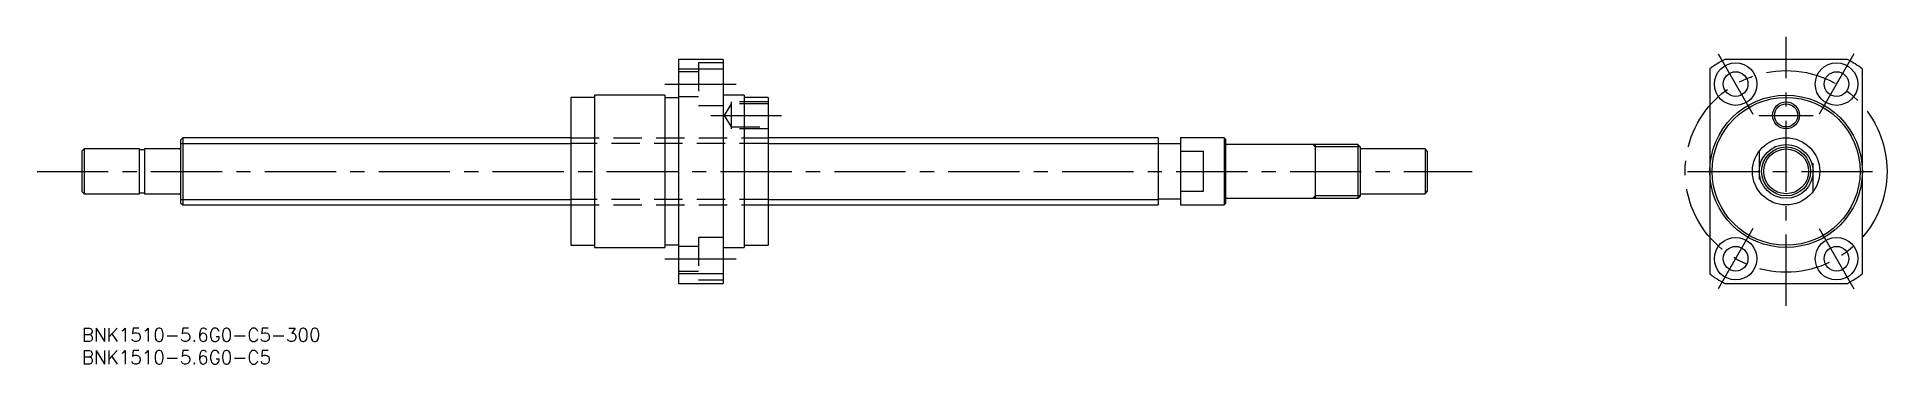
# Model space of a CAD drawing. Extents: x -10 to 402, y -8 to 65.
import ezdxf

# ---------------------------------------------------------------- set-up
doc = ezdxf.new("R2010")
doc.units = 0
doc.header["$LTSCALE"] = 0.5
doc.linetypes.add('CENTER', pattern=[50.8, 31.75, -6.35, 6.35, -6.35])
doc.linetypes.add('DASHED', pattern=[19.05, 12.7, -6.35])
for name, color, linetype in [('MSM_CENTER', 1, 'CENTER'), ('MSM_CONTINUOUS', 7, 'CONTINUOUS'), ('MSM_DASHED', 4, 'DASHED'), ('MSM_NARROW', 5, 'CONTINUOUS'), ('MSM_PART_NUMBER', 7, 'CONTINUOUS')]:
    doc.layers.add(name, color=color, linetype=linetype)
doc.styles.get("Standard").update_dxf_attribs({"font": 'txt.shx', "height": 2.5, "bigfont": 'bigfont.shx'})

# ---------------------------------------------------------------- blocks, each defined once
blk = doc.blocks.new('*U60')
at = {"layer": 'MSM_PART_NUMBER'}
blk.add_text('BNK1510-5.6G0-C5-300', height=3, dxfattribs=at).set_placement((0, -3))
blk = doc.blocks.new('*U61')
at = {"layer": 'MSM_PART_NUMBER'}
blk.add_text('BNK1510-5.6G0-C5', height=3, dxfattribs=at).set_placement((0, -8))

msp = doc.modelspace()

# ---------------------------------------------------------------- linework, layer by layer
at = {"layer": 'MSM_CENTER'}
for p, q in [((380, 5), (380, 65)), ((364.87, 61.2), (372.62, 47.77)), ((395.12, 61.2), (387.37, 47.77)), ((130, 54.49), (146, 54.49)), ((140.24, 47.5), (156, 47.5)), ((374, 47.5), (386, 47.5)), ((-10, 35), (310, 35)), ((358, 35), (402, 35)), ((372.62, 22.23), (364.87, 8.8)), ((387.37, 22.23), (395.12, 8.8)), ((130, 15.51), (146, 15.51))]:
    msp.add_line(p, q, dxfattribs=at)
msp.add_circle((380, 35), 22.5, dxfattribs=at)
at = {"layer": 'MSM_CONTINUOUS'}
for p, q in [((143, 60), (133, 60)), ((133, 60), (133, 10)), ((133, 57.87), (143, 57.87)), ((143, 60), (143, 10)), ((363, 57.87), (363, 12.13)), ((393.68, 60), (366.32, 60)), ((397, 12.13), (397, 57.87)), ((114.3, 51.5), (109, 51.5)), ((109, 51.5), (109, 18.5)), ((130, 52), (114.3, 52)), ((114.3, 52), (114.3, 18)), ((130, 52), (130, 18)), ((133, 51.4), (130, 51.4)), ((147.7, 52), (143, 52)), ((147.7, 52), (147.7, 18)), ((153, 51.5), (147.7, 51.5)), ((153, 51.5), (153, 18.5)), ((22.5, 42.5), (22, 42)), ((22, 42), (22, 28)), ((109, 42.5), (22.5, 42.5)), ((22.5, 42.5), (22.5, 27.5)), ((240, 42.5), (153, 42.5)), ((240, 42.5), (240, 27.5)), ((245, 42.5), (245, 27.5)), ((254.7, 42.5), (245, 42.5)), ((255, 42.2), (254.7, 42.5)), ((254.7, 42.5), (254.7, 27.5)), ((255, 42.2), (255, 27.8)), ((0.5, 40), (0, 39.5)), ((0, 39.5), (0, 30.5)), ((12.85, 40), (0.5, 40)), ((0.5, 40), (0.5, 30)), ((12.85, 30), (12.85, 40)), ((14, 39.8), (12.85, 39.8)), ((21.8, 40), (14, 40)), ((14, 40), (14, 30)), ((245, 41.15), (240, 41.15)), ((245, 39.5), (250, 39.5)), ((250, 39.5), (250, 30.5)), ((284.5, 41), (255.2, 41)), ((275, 41), (275, 29)), ((285, 40.5), (284.5, 41)), ((284.5, 41), (284.5, 29)), ((285, 40.5), (285, 29.5)), ((299.5, 40), (285, 40)), ((300, 39.5), (299.5, 40)), ((299.5, 40), (299.5, 30)), ((300, 39.5), (300, 30.5)), ((0, 30.5), (0.5, 30)), ((0.5, 30), (12.85, 30)), ((12.85, 30.2), (14, 30.2)), ((14, 30), (21.8, 30)), ((250, 30.5), (245, 30.5)), ((255.2, 29), (284.5, 29)), ((284.5, 29), (285, 29.5)), ((285, 30), (299.5, 30)), ((299.5, 30), (300, 30.5)), ((22, 28), (22.5, 27.5)), ((22.5, 27.5), (109, 27.5)), ((153, 27.5), (240, 27.5)), ((240, 28.85), (245, 28.85)), ((245, 27.5), (254.7, 27.5)), ((254.7, 27.5), (255, 27.8)), ((109, 18.5), (114.3, 18.5)), ((114.3, 18), (130, 18)), ((130, 18.6), (133, 18.6)), ((143, 18), (147.7, 18)), ((147.7, 18.5), (153, 18.5)), ((143, 12.13), (133, 12.13)), ((133, 10), (143, 10)), ((366.32, 10), (393.68, 10))]:
    msp.add_line(p, q, dxfattribs=at)
for centre, radius in [((368.75, 54.49), 4.75), ((391.25, 54.49), 4.75), ((368.75, 54.49), 2.75), ((391.25, 54.49), 2.75), ((380, 35), 17), ((380, 35), 16.5), ((380, 47.5), 2.59), ((380, 35), 7.5), ((380, 35), 6), ((380, 35), 5), ((368.75, 15.51), 4.75), ((368.75, 15.51), 2.75), ((391.25, 15.51), 4.75), ((391.25, 15.51), 2.75)]:
    msp.add_circle(centre, radius, dxfattribs=at)
for centre, radius, start, end in [((380, 35), 28.5, 118.6944, 126.619), ((380, 35), 28.5, 53.381, 61.3056), ((21.8, 40.2), 0.2, 270, 0), ((255.2, 41.2), 0.2, 180, 270), ((21.8, 29.8), 0.2, 0, 90), ((255.2, 28.8), 0.2, 90, 180), ((380, 35), 28.5, 233.381, 241.3056), ((380, 35), 28.5, 298.6944, 306.619)]:
    msp.add_arc(centre, radius, start, end, dxfattribs=at)
at = {"layer": 'MSM_DASHED'}
for p, q in [((143, 59.24), (137.5, 59.24)), ((137.5, 59.24), (137.5, 49.74)), ((137.5, 57.24), (133, 57.24)), ((133, 51.74), (137.5, 51.74)), ((137.5, 49.74), (143, 49.74)), ((144.8, 50.09), (143.24, 47.5)), ((144.8, 50.5), (144.8, 44.5)), ((153, 50.5), (144.8, 50.5)), ((153, 50.09), (144.8, 50.09)), ((143.24, 47.5), (144.8, 44.91)), ((109, 42.5), (153, 42.5)), ((153, 41.25), (109, 41.25)), ((144.8, 44.91), (153, 44.91)), ((153, 44.5), (144.8, 44.5)), ((374, 39.5), (374, 30.5)), ((386, 30.5), (386, 39.5)), ((153, 28.75), (109, 28.75)), ((109, 27.5), (153, 27.5)), ((137.5, 18.26), (133, 18.26)), ((143, 20.26), (137.5, 20.26)), ((137.5, 20.26), (137.5, 10.76)), ((133, 12.76), (137.5, 12.76)), ((137.5, 10.76), (143, 10.76))]:
    msp.add_line(p, q, dxfattribs=at)
at = {"layer": 'MSM_NARROW'}
for p, q in [((22, 41.25), (109, 41.25)), ((153, 41.25), (240, 41.25)), ((274.5, 41), (275, 40.46)), ((285, 40.46), (275, 40.46)), ((274.5, 29), (275, 29.54)), ((285, 29.54), (275, 29.54)), ((22, 28.75), (109, 28.75)), ((153, 28.75), (240, 28.75))]:
    msp.add_line(p, q, dxfattribs=at)
for centre, radius in [((380, 47.5), 3), ((380, 35), 5.46)]:
    msp.add_circle(centre, radius, dxfattribs=at)

# ---------------------------------------------------------------- block references
at = {"layer": 'MSM_CONTINUOUS'}
for name in ['*U60', '*U61']:
    msp.add_blockref(name, (0, 0), dxfattribs=at)

doc.saveas('drawing.dxf')
